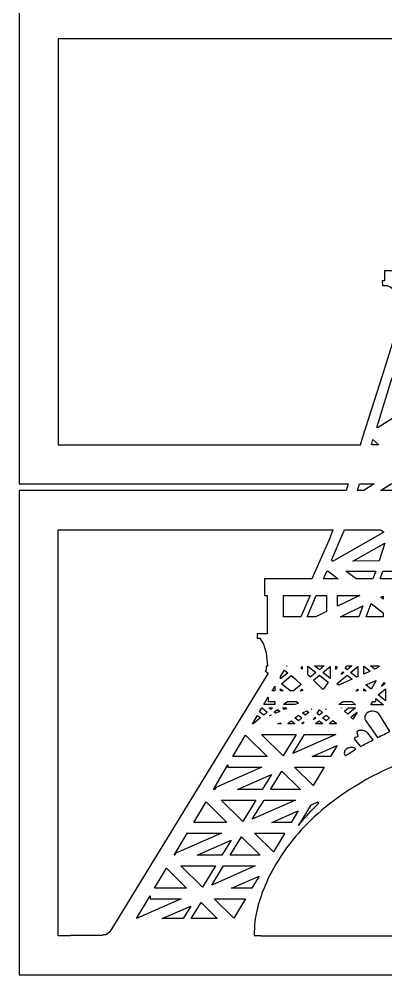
# Model space of a CAD drawing. Extents: x -437 to 3052, y -819 to 142.
# Drawn here: x 2586.6 to 2754.7, y -819.4 to -381.4 of the extents above; entities that cross this region are included whole.
import ezdxf

# ---------------------------------------------------------------- set-up
doc = ezdxf.new("R2010")
doc.units = 0
doc.layers.add('LAYER_1', color=7, linetype='CONTINUOUS')

msp = doc.modelspace()

# ---------------------------------------------------------------- linework, layer by layer
at = {"layer": 'LAYER_1', "color": 7}
for points in [[(2586.57, -372.41), (2586.57, -594.38), (2737.51, -594.38), (2736.56, -597.44), (2586.57, -597.44), (2586.57, -819.4), (3052.43, -819.4), (3052.43, -597.44), (2902.52, -597.44), (2901.57, -594.38), (3052.43, -594.38), (3052.43, -372.41)], [(2770.19, -556.61), (2751.15, -568.51), (2750.54, -568.51), (2757.67, -545.57), (2770.19, -556.61)], [(2751.5, -576.46), (2748.12, -576.46), (2748.83, -574.09), (2751.5, -576.46)], [(2742.71, -594.38), (2749.4, -594.38), (2744.58, -597.44), (2741.78, -597.44), (2742.71, -594.38)], [(2762.54, -594.38), (2761.69, -597.44), (2752.21, -597.44), (2757.19, -594.38), (2762.54, -594.38)], [(2604.49, -615.36), (2730.44, -615.36), (2729.18, -618.86), (2729.16, -618.9), (2720.74, -637.88), (2699.02, -637.88), (2699.02, -645.46), (2700.26, -645.46), (2700.26, -663.16), (2695.68, -663.16), (2695.68, -665.03), (2696.99, -665.03), (2698.67, -667.89), (2699.91, -671.78), (2700.46, -677.9), (2699.78, -677.9), (2699.78, -679.78), (2699.79, -679.78), (2699.39, -680.1), (2700.71, -681.12), (2628.17, -799.63), (2626.45, -801.02), (2625.29, -801.02), (2624.65, -801.34), (2609.96, -801.34), (2609.96, -801.49), (2604.49, -801.49), (2604.49, -615.36)], [(2735.25, -616.73), (2735.73, -615.36), (2752.48, -615.36), (2753.85, -616.54), (2730.59, -629.75), (2730.27, -629.75), (2729.78, -629.38), (2735.22, -616.75), (2735.25, -616.73)], [(2751.69, -629.69), (2739.6, -629.73), (2754.25, -621.57), (2751.69, -629.69)], [(2732.9, -637.88), (2726.12, -637.88), (2727.63, -634.36), (2728.24, -634.36), (2732.9, -637.88)], [(2750.07, -634.36), (2748.77, -637.88), (2741.1, -637.88), (2736.42, -634.36), (2750.07, -634.36)], [(2752.12, -637.88), (2753.41, -634.36), (2765.47, -634.36), (2758.26, -637.88), (2752.12, -637.88)], [(2715.76, -655.29), (2707.84, -655.29), (2707.84, -645.46), (2720, -645.46), (2715.76, -655.29)], [(2727.59, -645.46), (2727.59, -652.84), (2722.56, -655.29), (2718.62, -655.29), (2722.85, -645.46), (2727.59, -645.46)], [(2742.73, -645.46), (2732.59, -650.4), (2732.59, -645.46), (2742.73, -645.46)], [(2753.57, -647.24), (2752.38, -646.35), (2753.57, -645.77), (2753.57, -647.24)], [(2734, -655.29), (2744.18, -650.33), (2742.36, -655.29), (2734, -655.29)], [(2753.57, -653.45), (2753.57, -655.29), (2745.7, -655.29), (2747.94, -649.21), (2753.57, -653.45)], [(2709.41, -677.81), (2709.28, -677.9), (2709.33, -677.81), (2709.41, -677.81)], [(2715.74, -678.62), (2716.33, -678.13), (2716.35, -679.22), (2715.74, -678.62)], [(2722.69, -680.84), (2720.11, -682.94), (2719.03, -681.88), (2718.99, -677.85), (2722.69, -680.84)], [(2724.25, -679.57), (2722.08, -677.81), (2726.41, -677.81), (2724.25, -679.57)], [(2725.82, -680.84), (2729.18, -678.1), (2729.19, -683.57), (2725.82, -680.84)], [(2731.84, -677.95), (2732.43, -678.43), (2731.85, -679.38), (2731.84, -677.95)], [(2736.97, -679.57), (2736.06, -678.82), (2736.68, -677.81), (2739.14, -677.81), (2736.97, -679.57)], [(2741.92, -678.08), (2741.92, -682.73), (2741.24, -683.03), (2738.53, -680.83), (2741.92, -678.08)], [(2747.51, -680.25), (2744.59, -681.55), (2744.58, -677.86), (2747.51, -680.25)], [(2751.85, -677.81), (2750.45, -678.94), (2749.54, -679.35), (2747.65, -677.81), (2751.85, -677.81)], [(2708.21, -679.69), (2709.8, -680.95), (2706.47, -683.69), (2706.47, -682.61), (2708.21, -679.69)], [(2715.92, -686.35), (2712.38, -689.23), (2710.88, -689.23), (2706.82, -685.96), (2711.38, -682.21), (2713.19, -683.66), (2715.92, -686.35)], [(2726.52, -688.07), (2725.85, -688.62), (2721.52, -684.34), (2724.25, -682.11), (2728.21, -685.32), (2726.52, -688.07)], [(2732.19, -686), (2736.97, -682.11), (2739.21, -683.93), (2733.03, -686.67), (2732.19, -686)], [(2735.41, -680.84), (2734.23, -681.8), (2735.01, -680.53), (2735.41, -680.84)], [(2703.81, -689.23), (2702.54, -689.23), (2703.81, -687.1), (2703.81, -689.23)], [(2745.56, -686.53), (2750.33, -684.43), (2747.92, -688.44), (2745.56, -686.53)], [(2753.88, -685.44), (2754.44, -685.9), (2752.8, -687.25), (2753.88, -685.44)], [(2707.71, -689.23), (2706.47, -689.23), (2706.47, -688.24), (2707.71, -689.23)], [(2715.51, -689.23), (2716.43, -688.48), (2716.44, -689.23), (2715.51, -689.23)], [(2740.93, -689.23), (2741.93, -688.41), (2741.93, -689.23), (2740.93, -689.23)], [(2744.6, -688.29), (2745.75, -689.23), (2744.6, -689.23), (2744.6, -688.29)], [(2751.22, -691.12), (2754.56, -688.36), (2754.62, -693.87), (2751.22, -691.12)], [(2703.81, -694.1), (2703.81, -695.53), (2698.79, -695.53), (2700.81, -692.14), (2700.81, -694.1), (2703.81, -694.1)], [(2709.53, -694.1), (2713.8, -694.1), (2714.69, -694.81), (2713.04, -695.54), (2707.76, -695.53), (2709.53, -694.1)], [(2733.14, -695.56), (2734.94, -694.1), (2739.06, -694.1), (2740.87, -695.57), (2733.14, -695.56)], [(2748.7, -694.1), (2750.14, -694.1), (2750.14, -692.78), (2753.59, -695.58), (2747.81, -695.58), (2748.7, -694.1)], [(2697.19, -701.6), (2693.88, -704.3), (2693.57, -704.3), (2695.84, -700.49), (2697.19, -701.6)], [(2700.36, -699.01), (2698.74, -700.33), (2696.85, -698.79), (2697.88, -697.06), (2697.98, -697.06), (2700.36, -699.01)], [(2701.93, -697.74), (2701.1, -697.06), (2702.76, -697.06), (2701.93, -697.74)], [(2702.07, -700.4), (2701.43, -700.69), (2701.92, -700.29), (2702.07, -700.4)], [(2704.1, -699.51), (2703.49, -699.01), (2705.04, -697.75), (2706.11, -698.62), (2704.1, -699.51)], [(2709.25, -697.07), (2708.81, -697.42), (2708.14, -697.71), (2707.34, -697.06), (2709.25, -697.07)], [(2713.01, -701.64), (2714.63, -700.35), (2716.22, -701.64), (2714.62, -702.93), (2713.01, -701.64)], [(2719.37, -699.1), (2717.79, -700.38), (2716.47, -699.32), (2718.52, -698.42), (2719.37, -699.1)], [(2720.54, -697.53), (2720.78, -697.43), (2720.66, -697.63), (2720.54, -697.53)], [(2723.24, -699.68), (2724.29, -697.97), (2725.71, -699.1), (2724.12, -700.38), (2723.24, -699.68)], [(2725.71, -701.65), (2727.3, -700.36), (2728.88, -701.63), (2727.3, -702.92), (2725.71, -701.65)], [(2727.26, -697.55), (2727.43, -697.71), (2727.28, -697.83), (2727.03, -697.63), (2727.31, -697.63), (2727.26, -697.55)], [(2734.45, -697.08), (2734.43, -697.09), (2734.41, -697.08), (2734.45, -697.08)], [(2737.3, -699.94), (2735.84, -698.49), (2737.57, -697.08), (2740.8, -697.08), (2737.3, -699.94)], [(2741.64, -698.93), (2739.65, -702.26), (2738.71, -701.33), (2741.64, -698.93)], [(2706.69, -704.18), (2706.54, -704.3), (2705.14, -704.3), (2706.24, -703.82), (2706.69, -704.18)], [(2713.03, -704.2), (2712.91, -704.3), (2709.95, -704.3), (2709.81, -704.19), (2711.42, -702.91), (2713.03, -704.2)], [(2717.06, -703.49), (2716.56, -704.3), (2716.32, -704.3), (2716.19, -704.19), (2717.06, -703.49)], [(2721.53, -702.47), (2722.21, -701.36), (2722.56, -701.64), (2721.53, -702.47)], [(2724.15, -702.91), (2725.76, -704.19), (2725.62, -704.3), (2722.66, -704.3), (2722.54, -704.21), (2724.15, -702.91)], [(2732.1, -704.19), (2731.96, -704.3), (2729.03, -704.3), (2728.89, -704.18), (2730.46, -702.89), (2732.1, -704.19)], [(2700.35, -719.37), (2684.6, -719.37), (2690.43, -709.58), (2700.35, -719.37)], [(2713.58, -709.17), (2707.57, -718.97), (2697.66, -709.17), (2713.58, -709.17)], [(2731.79, -709.17), (2712.01, -717.94), (2717.4, -709.17), (2731.79, -709.17)], [(2720.94, -719.37), (2732.42, -714.33), (2729.39, -719.37), (2720.94, -719.37)], [(2697.8, -724.25), (2676.84, -733.54), (2676.41, -734.45), (2675.63, -734.45), (2682.32, -723.2), (2682.32, -724.25), (2697.8, -724.25)], [(2701.86, -734.45), (2707.06, -726), (2715.62, -734.45), (2701.86, -734.45)], [(2721.43, -732.67), (2712.91, -724.25), (2726.48, -724.25), (2721.43, -732.67)], [(2698.07, -734.45), (2686.66, -734.45), (2702.29, -727.57), (2698.07, -734.45)], [(2681.86, -749.52), (2666.66, -749.52), (2672.29, -740.06), (2681.86, -749.52)], [(2695.09, -739.32), (2689.09, -749.11), (2679.17, -739.32), (2695.09, -739.32)], [(2698.87, -739.32), (2713.3, -739.32), (2693.46, -748.11), (2698.87, -739.32)], [(2702.46, -749.52), (2714.51, -744.22), (2711.34, -749.52), (2702.46, -749.52)], [(2679.32, -754.39), (2658.36, -763.69), (2657.92, -764.6), (2657.69, -764.6), (2663.83, -754.27), (2663.83, -754.39), (2679.32, -754.39)], [(2679.58, -764.6), (2668.18, -764.6), (2683.8, -757.72), (2679.58, -764.6)], [(2683.33, -764.6), (2688.54, -756.12), (2697.13, -764.6), (2683.33, -764.6)], [(2694.43, -754.39), (2708.42, -754.39), (2703.21, -763.08), (2694.43, -754.39)], [(2663.38, -779.67), (2648.72, -779.67), (2654.15, -770.55), (2663.38, -779.67)], [(2676.6, -769.46), (2670.59, -779.26), (2660.69, -769.46), (2676.6, -769.46)], [(2680.34, -769.46), (2694.82, -769.46), (2674.91, -778.29), (2680.34, -769.46)], [(2683.97, -779.67), (2696.6, -774.11), (2693.27, -779.67), (2683.97, -779.67)], [(2660.83, -784.54), (2640.44, -793.58), (2646.65, -783.15), (2646.65, -784.54), (2660.83, -784.54)], [(2665.31, -787.87), (2661.81, -793.57), (2652.23, -793.63), (2665.31, -787.87)], [(2670.03, -786.23), (2677.37, -793.49), (2665.52, -793.55), (2670.03, -786.23)], [(2675.94, -784.54), (2690.36, -784.54), (2685.02, -793.45), (2684.96, -793.45), (2675.94, -784.54)]]:
    msp.add_lwpolyline(points, dxfattribs=at)
for points, knots in [([(2604.49, -576.46), (2604.49, -576.46), (2604.49, -390.33), (2604.49, -390.33), (2604.49, -390.33), (2782.81, -390.33), (2782.81, -390.33), (2782.81, -390.33), (2780.26, -415.14), (2780.26, -415.14), (2780.26, -415.14), (2776.39, -444.48), (2776.39, -444.48), (2776.39, -444.48), (2776.39, -444.5), (2776.39, -444.5), (2776.39, -444.5), (2771.19, -474.14), (2771.19, -474.14), (2771.19, -474.14), (2771.19, -474.17), (2771.19, -474.17), (2771.19, -474.17), (2767.05, -496.51), (2767.05, -496.51), (2767.05, -496.51), (2754.21, -496.51), (2754.21, -496.51), (2754.21, -496.51), (2754.21, -501.17), (2754.21, -501.17), (2754.21, -501.17), (2753.2, -501.17), (2753.2, -501.17), (2753.2, -501.17), (2753.38, -503.67), (2753.38, -503.67), (2753.38, -503.67), (2755.29, -503.67), (2755.29, -503.67), (2758.69, -504.18), (2760.78, -509.25), (2761.05, -517.59), (2761.05, -517.59), (2761.06, -517.86), (2761.06, -517.86), (2761.06, -517.86), (2761.53, -517.86), (2761.53, -517.86), (2761.53, -517.86), (2761.4, -518.29), (2761.4, -518.29), (2761.4, -518.29), (2753.34, -544.28), (2753.34, -544.28), (2753.34, -544.28), (2744.21, -572.81), (2744.21, -572.81), (2744.21, -572.81), (2743.08, -576.46), (2743.08, -576.46), (2743.08, -576.46), (2604.49, -576.46), (2604.49, -576.46)], [0, 0, 0, 0, 1, 1, 1, 2, 2, 2, 3, 3, 3, 4, 4, 4, 5, 5, 5, 6, 6, 6, 7, 7, 7, 8, 8, 8, 9, 9, 9, 10, 10, 10, 11, 11, 11, 12, 12, 12, 13, 13, 13, 14, 14, 14, 15, 15, 15, 16, 16, 16, 17, 17, 17, 18, 18, 18, 19, 19, 19, 20, 20, 20, 21, 21, 21, 21]), ([(2745.8, -703.5), (2745.17, -702.63), (2744.94, -701.73), (2745.14, -700.88), (2745.31, -700.11), (2745.84, -699.44), (2746.59, -699.04), (2747.16, -698.74), (2747.87, -698.57), (2748.61, -698.57), (2750.06, -698.57), (2751.28, -699.21), (2751.96, -700.32), (2751.96, -700.32), (2756.62, -707.91), (2756.62, -707.91), (2754.88, -708.69), (2753.07, -709.56), (2750.94, -710.64), (2750.94, -710.64), (2745.8, -703.5), (2745.8, -703.5)], [0, 0, 0, 0, 1, 1, 1, 2, 2, 2, 3, 3, 3, 4, 4, 4, 5, 5, 5, 6, 6, 6, 7, 7, 7, 7]), ([(2740.7, -711.83), (2740.47, -711.54), (2740.29, -711.24), (2740.18, -710.91), (2740.18, -710.91), (2741.91, -710.16), (2741.91, -710.16), (2741.91, -710.16), (2741.36, -707.89), (2741.36, -707.89), (2741.36, -707.88), (2741.4, -707.86), (2741.4, -707.86), (2741.9, -707.52), (2742.6, -707.33), (2743.38, -707.33), (2744.66, -707.33), (2745.87, -707.83), (2746.46, -708.6), (2746.46, -708.6), (2748.84, -711.71), (2748.84, -711.71), (2748.77, -711.74), (2748.7, -711.78), (2748.63, -711.81), (2746.46, -712.93), (2744.68, -713.88), (2743.08, -714.77), (2743.08, -714.77), (2740.7, -711.83), (2740.7, -711.83)], [0, 0, 0, 0, 1, 1, 1, 2, 2, 2, 3, 3, 3, 4, 4, 4, 5, 5, 5, 6, 6, 6, 7, 7, 7, 8, 8, 8, 9, 9, 9, 10, 10, 10, 10]), ([(2697.42, -801.49), (2697.42, -801.49), (2697.42, -801.34), (2697.42, -801.34), (2697.42, -801.34), (2694.39, -801.34), (2694.39, -801.34), (2694.38, -799.3), (2694.42, -796.64), (2694.63, -795.04), (2695.12, -791.38), (2696.05, -787.56), (2697.49, -783.38), (2699.04, -778.85), (2700.97, -774.55), (2703.21, -770.59), (2706.13, -765.41), (2709.54, -760.5), (2713.33, -755.97), (2716.66, -751.99), (2720.65, -747.99), (2725.19, -744.07), (2728.32, -741.35), (2731.92, -738.68), (2736.85, -735.4), (2741.13, -732.55), (2745.06, -730.2), (2748.88, -728.22), (2754.15, -725.49), (2759.76, -722.97), (2765.56, -720.74), (2770.13, -718.99), (2776.2, -716.78), (2782.55, -715.24), (2788.3, -713.86), (2794.4, -713.04), (2800.15, -712.36), (2805.93, -711.63), (2811.71, -711.3), (2819.49, -711.25), (2819.81, -711.25), (2820.13, -711.25), (2820.44, -711.25), (2826.1, -711.25), (2831.8, -711.59), (2838.94, -712.36), (2844.68, -713.04), (2850.78, -713.86), (2856.53, -715.24), (2862.88, -716.78), (2868.95, -718.99), (2873.52, -720.74), (2879.3, -722.96), (2884.92, -725.48), (2890.2, -728.22), (2894.01, -730.2), (2897.95, -732.55), (2902.24, -735.4), (2907.16, -738.68), (2910.76, -741.36), (2913.89, -744.07), (2918.44, -748), (2922.43, -752), (2925.75, -755.97), (2929.54, -760.5), (2932.95, -765.42), (2935.87, -770.59), (2938.11, -774.55), (2940.03, -778.85), (2941.59, -783.38), (2943.03, -787.54), (2943.96, -791.36), (2944.45, -795.04), (2944.66, -796.62), (2944.69, -799.28), (2944.68, -801.34), (2944.68, -801.34), (2941.59, -801.34), (2941.59, -801.34), (2941.59, -801.34), (2941.59, -801.49), (2941.59, -801.49), (2941.59, -801.49), (2697.42, -801.49), (2697.42, -801.49)], [0, 0, 0, 0, 1, 1, 1, 2, 2, 2, 3, 3, 3, 4, 4, 4, 5, 5, 5, 6, 6, 6, 7, 7, 7, 8, 8, 8, 9, 9, 9, 10, 10, 10, 11, 11, 11, 12, 12, 12, 13, 13, 13, 14, 14, 14, 15, 15, 15, 16, 16, 16, 17, 17, 17, 18, 18, 18, 19, 19, 19, 20, 20, 20, 21, 21, 21, 22, 22, 22, 23, 23, 23, 24, 24, 24, 25, 25, 25, 26, 26, 26, 27, 27, 27, 28, 28, 28, 28]), ([(2735.7, -717.36), (2735.77, -716.9), (2736.02, -716.25), (2736.79, -715.78), (2737.44, -715.38), (2738.22, -715.15), (2738.99, -715.15), (2739.83, -715.15), (2740.53, -715.41), (2740.88, -715.85), (2740.88, -715.85), (2740.98, -715.97), (2740.98, -715.97), (2739.34, -716.94), (2737.9, -717.85), (2736.58, -718.75), (2736.58, -718.75), (2736.28, -718.96), (2736.2, -719.02), (2736.2, -719.02), (2736.03, -718.82), (2736.03, -718.82), (2735.8, -718.56), (2735.61, -718), (2735.7, -717.36)], [0, 0, 0, 0, 1, 1, 1, 2, 2, 2, 3, 3, 3, 4, 4, 4, 5, 5, 5, 6, 6, 6, 7, 7, 7, 8, 8, 8, 8]), ([(2720.16, -741.74), (2720.16, -741.74), (2723.42, -740.3), (2723.42, -740.3), (2723.42, -740.3), (2723.39, -740.19), (2723.39, -740.19), (2723.39, -740.19), (2724.03, -740.77), (2724.03, -740.77), (2720.7, -743.94), (2717.86, -746.97), (2715.36, -750.05), (2715.12, -750.35), (2714.88, -750.64), (2714.64, -750.95), (2714.64, -750.95), (2720.16, -741.74), (2720.16, -741.74)], [0, 0, 0, 0, 1, 1, 1, 2, 2, 2, 3, 3, 3, 4, 4, 4, 5, 5, 5, 6, 6, 6, 6])]:
    msp.add_open_spline(points, degree=3, knots=knots, dxfattribs=at)

doc.saveas('drawing.dxf')
